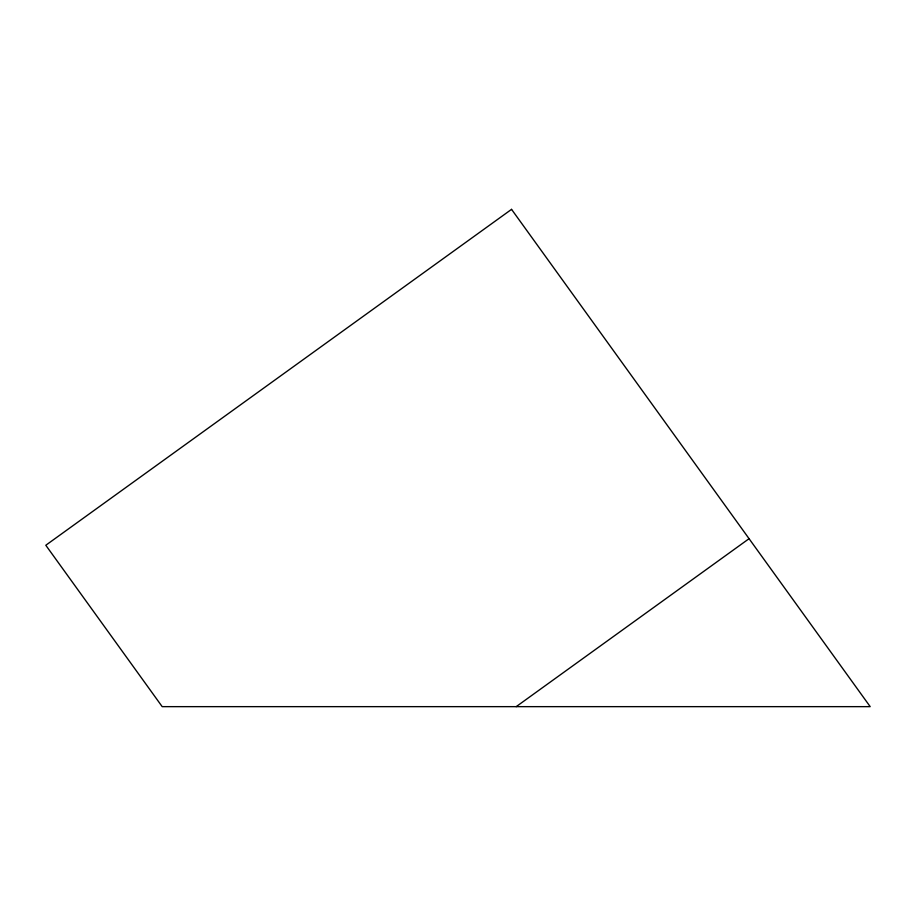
<?xml version="1.0" encoding="UTF-8"?>
<svg xmlns="http://www.w3.org/2000/svg" width="916" height="916" viewBox="0 0 916 916"><rect width="100%" height="100%" fill="white"/><g stroke="black" fill="none" stroke-linecap="round" stroke-linejoin="round"><path stroke-width="1.37" d="M516.2 706.648L749.07 538.688M511.552 209.352L45.8 545.26L162.189 706.648L870.2 706.648L511.552 209.352"/></g></svg>
